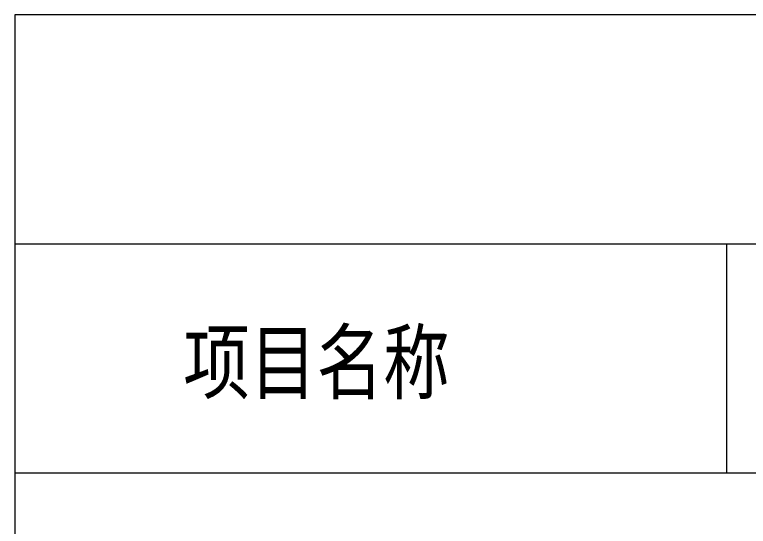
# Model space of a CAD drawing. Extents: x -264757 to 1033689, y 4049843 to 4347093.
# Drawn here: x -124021 to -89414, y 4322971 to 4347093 of the extents above; entities that cross this region are included whole.
import ezdxf

# ---------------------------------------------------------------- set-up
doc = ezdxf.new("R2010")
doc.units = 0
doc.header["$LTSCALE"] = 1000
doc.header["$MEASUREMENT"] = 0
doc.layers.add('无关图层', color=8, linetype='Continuous', lineweight=0)
doc.styles.add('黑体', font='simhei.ttf')

msp = doc.modelspace()

# ---------------------------------------------------------------- linework, layer by layer
at = {"layer": '无关图层'}
for p, q in [((86229.1, 4347092.9), (-124020.9, 4347092.9)), ((-124020.9, 4347092.9), (-124020.9, 4049842.9)), ((-124020.9, 4336292.9), (86229.1, 4336292.9)), ((-90420.9, 4325492.9), (-90420.9, 4336292.9)), ((-124020.9, 4325492.9), (86229.1, 4325492.9))]:
    msp.add_line(p, q, dxfattribs=at)

# ---------------------------------------------------------------- texts
at = {"layer": '无关图层', "style": '黑体', "width": 0.8}
msp.add_text('项目名称', height=2880, dxfattribs=at).set_placement((-116066.2, 4329271.3))

doc.saveas('drawing.dxf')
